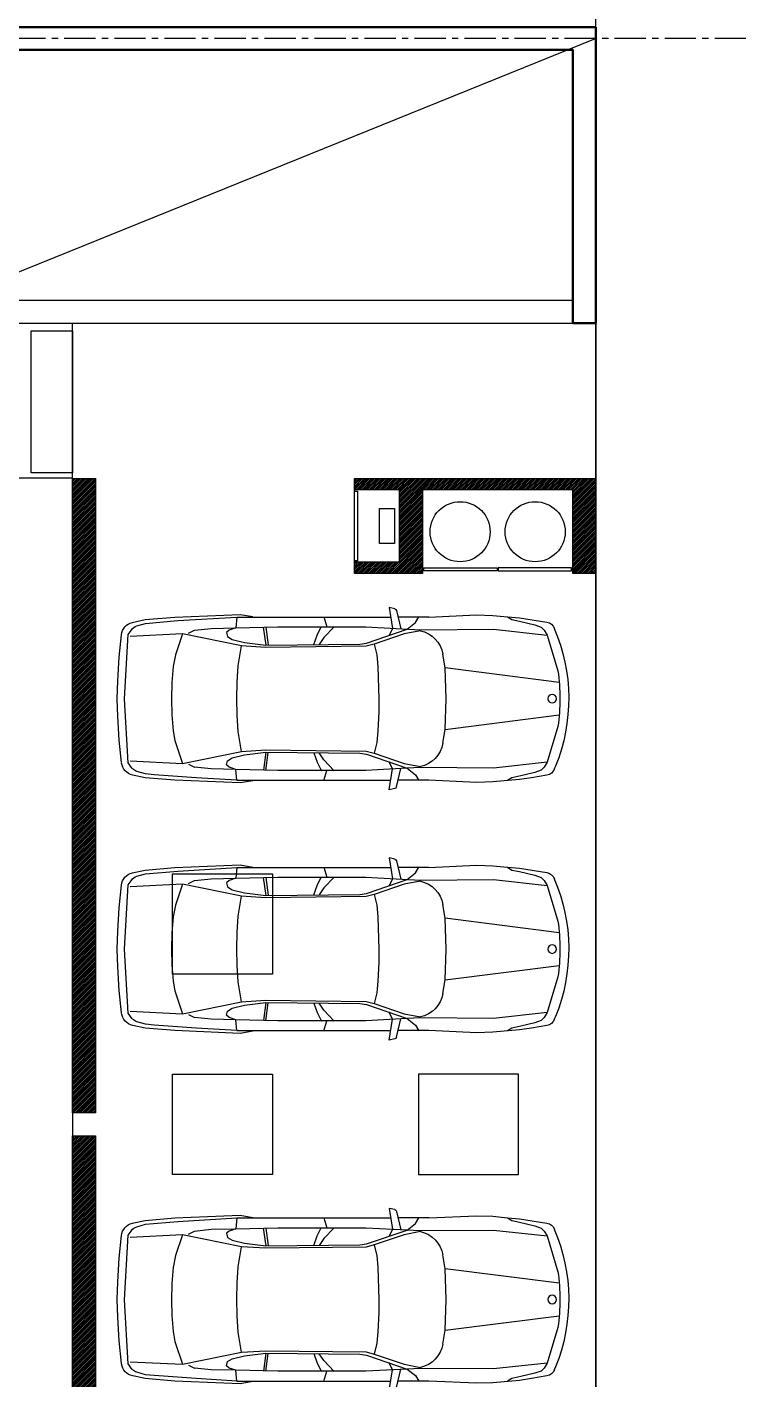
# Model space of a CAD drawing. Header units: metres. Extents: x 5205117 to 5948571, y 646915 to 1143748.
# Drawn here: x 5341713 to 5348898, y 795388 to 808888 of the extents above; entities that cross this region are included whole.
import ezdxf

# ---------------------------------------------------------------- set-up
doc = ezdxf.new("R2010")
doc.units = ezdxf.units.M
doc.header["$MEASUREMENT"] = 0
doc.header["$PDMODE"] = 35
doc.header["$PDSIZE"] = 10
for name, pattern in [('CENTER', [2, 1.25, -0.25, 0.25, -0.25]), ('DASHED', [0.75, 0.5, -0.25]), ('DOT', [0.25, 0, -0.25])]:
    doc.linetypes.add(name, pattern=pattern)
doc.layers.get('0').update_dxf_attribs({"color": 1, "linetype": 'DASHED', "lineweight": 30})
for name, color, linetype, lineweight in [('A-Center line', 1, 'CENTER', 9), ('CAR', 251, 'Continuous', 0), ('dim start point', 10, 'Continuous', 0), ('plot 5', 7, 'Continuous', 30), ('road', 7, 'Continuous', 9)]:
    doc.layers.add(name, color=color, linetype=linetype, lineweight=lineweight)
doc.layers.add('A-GF', color=8, linetype='Continuous', lineweight=0, transparency=0.5)
doc.styles.get("Standard").update_dxf_attribs({"font": 'GOTHIC.TTF'})
doc.dimstyles.get("Standard").update_dxf_attribs({"dimtxt": 2, "dimasz": 1, "dimexe": 0, "dimexo": 0, "dimgap": 0.1, "dimtad": 1, "dimdsep": 46, "dimtxsty": 'Standard', "dimblk": 'OBLIQUE', "dimcen": 0.1, "dimclrd": 256, "dimclre": 256, "dimclrt": 256, "dimadec": 0, "dimazin": 0, "dimtfac": 1, "dimtofl": 0, "dimtmove": 1, "dimatfit": 2, "dimldrblk": 'OPEN90', "dimfxl": 1, "dimtolj": 1, "dimtzin": 0, "dimlwd": -1, "dimlwe": -1, "dimarcsym": 0})

# ---------------------------------------------------------------- blocks, each defined once
blk = doc.blocks.new('A$C4CA47BB0')
at = {"layer": 'CAR'}
for p, q in [((-3.01, -0.37), (-3.053, -0.553)), ((-2.992, -0.352), (-2.937, -0.34)), ((-2.937, -0.34), (-2.968, -0.548)), ((-4.239, -0.443), (-4.513, -0.487)), ((-4.455, -0.536), (-4.486, -0.566)), ((-4.392, -0.513), (-4.455, -0.536)), ((-4.237, -0.476), (-4.392, -0.513)), ((-4.12, -0.434), (-4.239, -0.443)), ((-4.161, -0.461), (-4.237, -0.476)), ((-4.12, -0.434), (-4.161, -0.461)), ((-3.971, -0.419), (-4.12, -0.434)), ((-3.807, -0.414), (-3.971, -0.419)), ((-3.332, -0.435), (-3.807, -0.414)), ((-3.332, -0.435), (-3.025, -0.435)), ((-2.704, -0.533), (-3.249, -0.562)), ((-3.2, -0.49), (-3.231, -0.434)), ((-3.115, -0.556), (-3.2, -0.49)), ((-1.412, -0.435), (-2.951, -0.435)), ((-1.822, -0.533), (-2.704, -0.533)), ((-2.385, -0.533), (-2.282, -0.64)), ((-2.282, -0.434), (-2.312, -0.533)), ((-2.217, -0.615), (-2.257, -0.533)), ((-1.405, -0.543), (-1.822, -0.533)), ((-1.702, -0.536), (-1.728, -0.712)), ((-1.706, -0.715), (-1.68, -0.536)), ((-1.447, -0.408), (-1.575, -0.431)), ((-0.794, -0.435), (-1.447, -0.408)), ((-1.412, -0.435), (-1.405, -0.543)), ((-0.824, -0.471), (-1.412, -0.435)), ((-0.502, -0.499), (-0.824, -0.471)), ((-0.497, -0.461), (-0.794, -0.435)), ((-0.413, -0.524), (-0.502, -0.499)), ((-0.369, -0.488), (-0.497, -0.461)), ((-4.516, -0.615), (-4.622, -0.972)), ((-3.98, -0.557), (-4.516, -0.615)), ((-4.486, -0.566), (-4.516, -0.615)), ((-3.249, -0.562), (-3.98, -0.557)), ((-3.248, -0.572), (-3.086, -0.603)), ((-2.708, -0.695), (-3.115, -0.556)), ((-3.086, -0.603), (-2.785, -0.705)), ((-2.968, -0.548), (-2.935, -0.618)), ((-2.282, -0.64), (-2.236, -0.709)), ((-2.183, -0.71), (-2.217, -0.615)), ((-1.366, -0.658), (-1.491, -0.688)), ((-1.459, -0.723), (-0.869, -0.603)), ((-1.405, -0.543), (-1.336, -0.566)), ((-1.156, -0.549), (-1.405, -0.543)), ((-1.32, -0.63), (-1.366, -0.658)), ((-1.336, -0.566), (-1.311, -0.589)), ((-1.311, -0.589), (-1.32, -0.63)), ((-0.989, -0.566), (-1.156, -0.549)), ((-0.929, -0.596), (-0.989, -0.566)), ((-0.869, -0.603), (-0.346, -0.629)), ((-0.869, -0.603), (-0.8, -0.812)), ((-0.329, -0.609), (-0.366, -0.555)), ((-0.291, -1.253), (-0.329, -0.609)), ((-0.236, -0.837), (-0.26, -0.612)), ((-3.494, -0.943), (-3.472, -0.805)), ((-2.785, -0.705), (-2.811, -0.813)), ((-2.785, -0.705), (-2.707, -0.727)), ((-2.643, -0.705), (-2.708, -0.695)), ((-2.707, -0.727), (-1.699, -0.738)), ((-1.704, -0.715), (-2.643, -0.705)), ((-1.491, -0.688), (-1.704, -0.715)), ((-1.699, -0.738), (-1.459, -0.723)), ((-1.428, -0.923), (-1.459, -0.723)), ((-4.635, -1.087), (-3.494, -0.943)), ((-3.504, -1.25), (-3.494, -0.943)), ((-2.824, -0.928), (-2.834, -1.254)), ((-2.811, -0.813), (-2.824, -0.928)), ((-1.417, -1.086), (-1.428, -0.923)), ((-0.8, -0.812), (-0.777, -0.929)), ((-0.777, -0.929), (-0.765, -1.089)), ((-0.223, -1.073), (-0.236, -0.837)), ((-0.218, -1.25), (-0.223, -1.073)), ((-1.415, -1.247), (-1.417, -1.086)), ((-0.765, -1.089), (-0.762, -1.253)), ((-4.73, -1.25), (-4.73, -1.25)), ((-3.494, -1.557), (-3.504, -1.25)), ((-2.834, -1.254), (-2.831, -1.381)), ((-1.417, -1.414), (-1.415, -1.247)), ((-0.762, -1.253), (-0.765, -1.411)), ((-0.329, -1.891), (-0.291, -1.253)), ((-0.223, -1.427), (-0.218, -1.25)), ((-3.494, -1.557), (-4.635, -1.413)), ((-2.831, -1.381), (-2.824, -1.572)), ((-1.428, -1.577), (-1.417, -1.414)), ((-0.765, -1.411), (-0.777, -1.571)), ((-0.236, -1.663), (-0.223, -1.427)), ((-4.622, -1.528), (-4.516, -1.885)), ((-3.471, -1.695), (-3.494, -1.557)), ((-2.824, -1.572), (-2.811, -1.687)), ((-1.459, -1.777), (-1.428, -1.577)), ((-0.777, -1.571), (-0.793, -1.669)), ((-2.811, -1.687), (-2.785, -1.795)), ((-0.793, -1.669), (-0.869, -1.897)), ((-0.26, -1.888), (-0.236, -1.663)), ((-4.516, -1.885), (-4.486, -1.934)), ((-4.516, -1.885), (-3.98, -1.943)), ((-2.708, -1.805), (-3.115, -1.944)), ((-2.785, -1.795), (-3.086, -1.897)), ((-2.968, -1.952), (-2.935, -1.882)), ((-2.707, -1.773), (-2.785, -1.795)), ((-2.643, -1.795), (-2.708, -1.805)), ((-1.699, -1.762), (-2.707, -1.773)), ((-1.704, -1.785), (-2.643, -1.795)), ((-2.387, -1.969), (-2.282, -1.86)), ((-2.282, -1.86), (-2.236, -1.791)), ((-2.217, -1.885), (-2.258, -1.969)), ((-2.183, -1.79), (-2.217, -1.885)), ((-1.702, -1.967), (-1.728, -1.788)), ((-1.491, -1.812), (-1.704, -1.785)), ((-1.704, -1.785), (-1.68, -1.964)), ((-1.459, -1.777), (-1.699, -1.762)), ((-1.366, -1.842), (-1.491, -1.812)), ((-0.869, -1.897), (-1.459, -1.777)), ((-1.32, -1.87), (-1.366, -1.842)), ((-1.311, -1.911), (-1.32, -1.87)), ((-0.346, -1.871), (-0.869, -1.897)), ((-4.598, -1.923), (-4.586, -1.952)), ((-4.513, -2.013), (-4.359, -2.039)), ((-4.486, -1.934), (-4.455, -1.964)), ((-4.455, -1.964), (-4.392, -1.987)), ((-4.392, -1.987), (-4.251, -2.02)), ((-4.251, -2.02), (-4.161, -2.039)), ((-3.98, -1.943), (-3.249, -1.938)), ((-3.249, -1.938), (-3.115, -1.944)), ((-3.086, -1.897), (-3.248, -1.928)), ((-3.2, -2.01), (-3.231, -2.066)), ((-3.115, -1.944), (-3.2, -2.01)), ((-3.115, -1.944), (-2.704, -1.967)), ((-3.01, -2.13), (-3.053, -1.947)), ((-2.937, -2.16), (-2.968, -1.952)), ((-2.704, -1.967), (-1.822, -1.967)), ((-2.282, -2.066), (-2.312, -1.967)), ((-1.822, -1.967), (-1.405, -1.957)), ((-1.412, -2.065), (-1.405, -1.957)), ((-1.405, -1.957), (-1.336, -1.934)), ((-1.405, -1.957), (-1.156, -1.951)), ((-1.336, -1.934), (-1.311, -1.911)), ((-1.156, -1.951), (-0.989, -1.934)), ((-1.007, -2.039), (-0.587, -2.01)), ((-0.929, -1.904), (-0.989, -1.934)), ((-0.587, -2.01), (-0.502, -2.001)), ((-0.502, -2.001), (-0.413, -1.976)), ((-0.497, -2.039), (-0.373, -2.013)), ((-0.369, -1.948), (-0.329, -1.891)), ((-4.359, -2.039), (-4.239, -2.057)), ((-4.239, -2.057), (-3.971, -2.081)), ((-4.161, -2.039), (-4.12, -2.066)), ((-3.971, -2.081), (-3.807, -2.086)), ((-3.807, -2.086), (-3.332, -2.065)), ((-3.332, -2.065), (-3.025, -2.065)), ((-2.992, -2.148), (-2.937, -2.16)), ((-1.412, -2.065), (-2.951, -2.065)), ((-1.575, -2.069), (-1.447, -2.092)), ((-1.447, -2.092), (-0.794, -2.065)), ((-1.412, -2.065), (-1.007, -2.039)), ((-0.794, -2.065), (-0.497, -2.039))]:
    blk.add_line(p, q, dxfattribs=at)
at = {"layer": 'CAR', "linetype": 'DOT', "ltscale": 200}
blk.add_lwpolyline([(-5, -2.5), (0, -2.5), (0, 0), (-5, 0)], close=True, dxfattribs=at)
at = {"layer": 'CAR'}
blk.add_circle((-4.566, -1.25), 0.043, dxfattribs=at)
for centre, radius, start, end in [((-2.987, -0.375), 0.0239, 101.856, 166.8451), ((-4.497, -0.581), 0.0955, 99.5619, 159.9007), ((-0.44, -0.616), 0.0958, 34.7319, 73.9991), ((-0.403, -0.627), 0.143, 6.1653, 76.417), ((-2.943, -1.25), 1.787, 156.8697, 202.1308), ((-3.187, -0.853), 0.288, 102.2413, 170.4691), ((-2.689, -1.25), 1.953, 171.8061, 188.1938), ((-3.187, -1.647), 0.288, 189.5309, 257.7586), ((-4.497, -1.919), 0.0955, 200.0993, 260.4381), ((-0.44, -1.884), 0.0955, 286.0012, 317.4974), ((-0.403, -1.873), 0.143, 282.0139, 351.7918), ((-2.987, -2.125), 0.0239, 193.1504, 258.142)]:
    blk.add_arc(centre, radius, start, end, dxfattribs=at)
blk = doc.blocks.new('jhgduhguix')
at = {"layer": 'A-GF', "ltscale": 10}
h = blk.add_hatch(dxfattribs=at)
h.set_pattern_fill('ANSI31', color=256, scale=100, angle=360)
h.set_pattern_definition([(45, (7302727.224, 1827798.015), (-8.838834765, 8.838834765), [])])
h.paths.add_polyline_path([(5114738, 784350), (5114738, 778270), (5114508, 778270), (5114508, 784350)])
h.paths.add_polyline_path([(5114508, 784580), (5114508, 790915), (5114738, 790915), (5114738, 784580)])
h = blk.add_hatch(dxfattribs=at)
h.set_pattern_fill('ANSI31', color=256, scale=100, angle=360)
h.set_pattern_definition([(45, (7380371.277, 1827798.015), (-8.838834765, 8.838834765), [])])
h.paths.add_polyline_path([(5117778, 790080), (5117328, 790080), (5117328, 789965), (5118008, 789965), (5118008, 790800), (5119508, 790800), (5119508, 789965), (5119738, 789965), (5119738, 790915), (5117328, 790915), (5117328, 790800), (5117778, 790800)])
at = {"layer": 'A-GF', "ltscale": 0.01}
for p, q in [((5114508, 790919), (5114508, 792465)), ((5119738, 792594), (5119738, 778965)), ((5114508, 786580), (5114508, 786350))]:
    blk.add_line(p, q, dxfattribs=at)
at = {"layer": 'A-GF', "ltscale": 5}
for p, q in [((5117328, 790080), (5117328, 790800)), ((5114508, 784580), (5114508, 784350))]:
    blk.add_line(p, q, dxfattribs=at)
at = {"layer": 'A-GF', "ltscale": 0.01}
for points in [[(5106803, 790170), (5106803, 792695), (5119511, 792695)], [(5107033, 790170), (5107033, 792465), (5119511, 792465)], [(5109483, 790170), (5109483, 790919), (5114508, 790919)]]:
    blk.add_lwpolyline(points, dxfattribs=at)
at = {"layer": 'A-GF', "ltscale": 5}
for points in [[(5114508, 792388), (5114508, 790971), (5114096, 790971), (5114096, 792388)], [(5117358, 790788), (5117358, 790092), (5117328, 790092), (5117328, 790788)], [(5117578, 790615), (5117728, 790615), (5117728, 790265), (5117578, 790265)], [(5118020, 790020), (5118752, 790020), (5118752, 789990), (5118020, 789990)], [(5119496, 790020), (5118764, 790020), (5118764, 789990), (5119496, 789990)], [(5116508, 786965), (5116508, 785965), (5115508, 785965), (5115508, 786965)], [(5116508, 784965), (5116508, 783965), (5115508, 783965), (5115508, 784965)], [(5117968, 784965), (5117968, 783965), (5118968, 783965), (5118968, 784965)]]:
    blk.add_lwpolyline(points, close=True, dxfattribs=at)
at = {"layer": 'A-GF'}
for points in [[(5114508, 784580), (5114508, 790915), (5114738, 790915), (5114738, 784580)], [(5118008, 790800), (5118008, 789965), (5117328, 789965), (5117328, 790080), (5117778, 790080), (5117778, 790800), (5117328, 790800), (5117328, 790915), (5119738, 790915), (5119738, 789965), (5119508, 789965), (5119508, 790800)], [(5114738, 784350), (5114738, 778270), (5114508, 778270), (5114508, 784350)]]:
    blk.add_lwpolyline(points, close=True, dxfattribs=at)
at = {"layer": 'A-GF', "ltscale": 5}
for centre in [(5118383, 790382), (5119133, 790382)]:
    blk.add_circle(centre, 300, dxfattribs=at)
at = {"layer": 'A-GF', "ltscale": 0.1, "xscale": -1000, "yscale": 1000, "zscale": 1000}
for p in [(5114738, 789965), (5114738, 787465), (5114738, 783965)]:
    blk.add_blockref('A$C4CA47BB0', p, dxfattribs=at)
blk = doc.blocks.new('_Oblique')
at = {"color": 0, "linetype": 'ByBlock', "lineweight": -2}
blk.add_line((-0.5, -0.5), (0.5, 0.5), dxfattribs=at)
blk = doc.blocks.new('*D584')
at = {"layer": 'Defpoints', "color": 0, "ltscale": 5, "transparency": 16777216}
for p in [(5347394, 808774), (5347394, 808774), (5334691, 803637)]:
    blk.add_point(p, dxfattribs=at)
at = {"layer": 'dim start point', "ltscale": 5, "transparency": 16777216}
blk.add_line((5334691, 803637), (5347394, 808774), dxfattribs=at)
for p, rotation in [((5347394, 808774), 22.02226774598986), ((5334691, 803637), 202.0222677459899)]:
    blk.add_blockref('_Oblique', p, dxfattribs=dict(at, rotation=rotation))
at = {"layer": 'dim start point', "ltscale": 5, "transparency": 16777216, "insert": (5341003, 806303), "char_height": 200, "attachment_point": 5, "rotation": 22.0223}
blk.add_mtext('\\A1;13702', dxfattribs=at)
blk = doc.blocks.new('_Open90')
at = {"color": 0, "linetype": 'ByBlock', "lineweight": -2}
for p, q in [((0, 0), (-1, 0)), ((-0.5, 0.5), (0, 0)), ((0, 0), (-0.5, -0.5))]:
    blk.add_line(p, q, dxfattribs=at)

msp = doc.modelspace()

# ---------------------------------------------------------------- linework, layer by layer
at = {"layer": 'A-Center line', "ltscale": 250}
msp.add_line((5348898.5, 808774.3), (5298541.7, 808774.3), dxfattribs=at)
at = {"layer": 'plot 5'}
msp.add_lwpolyline([(5299208.6, 802086.5), (5299208.6, 808886.5), (5347396.5, 808886.5), (5347396.5, 805931.1), (5347169.3, 805931.1), (5347169.3, 808659.3), (5299435.8, 808659.3), (5299435.8, 802086.5)], dxfattribs=at)
at = {"layer": 'road', "ltscale": 0.5}
msp.add_line((5347393.7, 863125.3), (5347393.7, 698774.3), dxfattribs=at)

# ---------------------------------------------------------------- block references
at = {"layer": 'dim start point', "color": 12}
msp.add_blockref('jhgduhguix', (227658.7, 13466), dxfattribs=at)

# ---------------------------------------------------------------- dimensions: what is measured, and where the dimension line sits
at = {"layer": 'dim start point', "color": 12, "ltscale": 5}
dim = msp.add_aligned_dim(p1=(5334691.5, 803636.5), p2=(5347393.7, 808774.3), distance=0, dimstyle='Standard', override={"dimtxt": 200, "dimdec": 0, "dimtdec": 0, "dimfxl": 0.1}, dxfattribs=at)
dim.commit()
dim.dimension.update_dxf_attribs({"geometry": '*D584', "text_midpoint": (5341003.2, 806302.9)})

doc.saveas('drawing.dxf')
